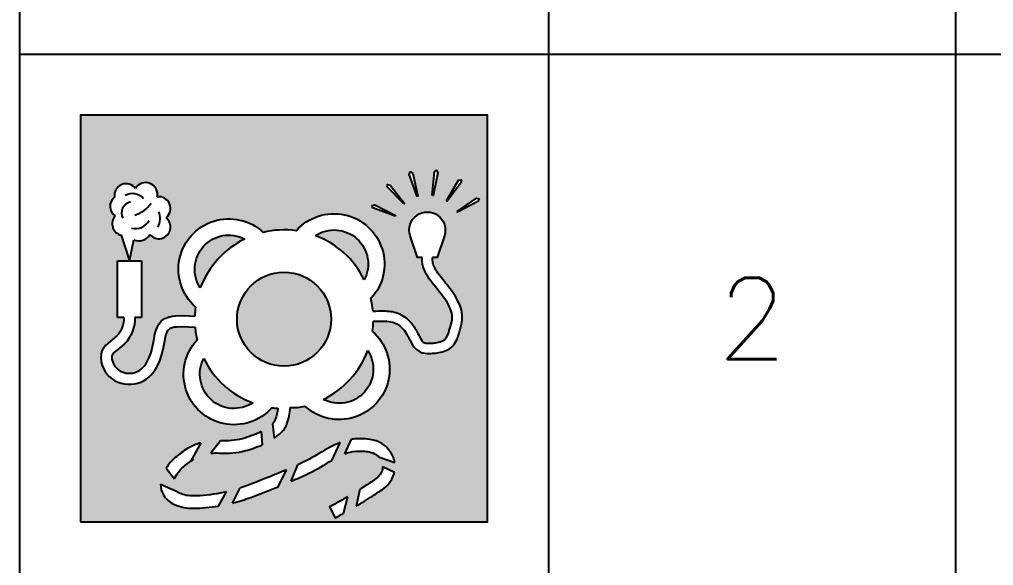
# Model space of a CAD drawing. Header units: millimetres. Extents: x 1084702 to 1166801, y 36632 to 124519.
# Drawn here: x 1132620 to 1134535, y 94582 to 95656 of the extents above; entities that cross this region are included whole.
import ezdxf
from ezdxf.enums import TextEntityAlignment as Align

# ---------------------------------------------------------------- set-up
doc = ezdxf.new("R2010")
doc.units = ezdxf.units.MM
doc.header["$LTSCALE"] = 250
doc.layers.get('0').update_dxf_attribs({"color": 255})
for name, color, linetype in [('%legend', 1, 'Continuous'), ('%symbol', 1, 'Continuous'), ('SAFECO3', 80, 'Continuous'), ('SAFECO7', 255, 'Continuous'), ('SAFETX2', 2, 'Continuous'), ('SAFETX7', 255, 'Continuous')]:
    doc.layers.add(name, color=color, linetype=linetype)
doc.styles.add('LEGEND TXT', font='romans.shx')
doc.styles.add('ROMANS', font='ROMANS.shx', dxfattribs={"height": 100})

# ---------------------------------------------------------------- blocks, each defined once
blk = doc.blocks.new('0 LEGEND')
at = {"color": 0, "linetype": 'ByBlock', "lineweight": -2}
for p, q in [((0, 0), (0, -1560)), ((1560, 0), (1560, -1560)), ((2760, 0), (2760, -1560)), ((0, -1560), (20160, -1560))]:
    blk.add_line(p, q, dxfattribs=at)
blk.add_lwpolyline([(180, -1380), (1380, -1380), (1380, -180), (180, -180)], close=True, dxfattribs=at)
at = {"layer": 'SAFETX7', "style": 'ROMANS'}
for tag, p in [('DESCRIPTION1', (2896.668000034348, -359.9999999313441)), ('COMMENT1', (13216.66800003433, -359.9999999313441)), ('DESCRIPTION2', (2898.46219999122, -719.999999862659)), ('COMMENT2', (13218.46219999122, -719.999999862659)), ('BESKRIVELSE3', (2896.668000034348, -1080.000000034343)), ('KOMMENTAR1', (13216.66800003433, -1080.000000034343)), ('BESKRIVELSE4', (2898.46219999122, -1439.999999965672)), ('KOMMENTAR2', (13218.46219999122, -1439.999999965672))]:
    blk.add_attdef(tag, p, '', height=240, dxfattribs=at)
blk.add_attdef('ANTALL', text='', height=240, dxfattribs=at).set_placement((2160, -780), align=Align.MIDDLE_CENTER)
blk = doc.blocks.new('S.4.14_SYMB')
at = {"layer": 'SAFECO3'}
h = blk.add_hatch(color=256, dxfattribs=at)
h.paths.add_polyline_path([(599.9999999999982, 1200), (-600.0000000000018, 1200), (-600.0000000000018, 0), (599.9999999999982, 0)])
h.paths.add_polyline_path([(316.3301361559916, 202.3239430895046, -0.0946075587607465), (326.233549589173, 175.3361722284026), (278.9385878728335, 191.6486208979477, 0.05321766405590142), (271.2592936106794, 198.2684262733092, 0.1057056787516804), (252.3320687833984, 206.1475854866912, 0.06682487117819809), (211.2569799461744, 208.2189946735307, 0.08033469671288579), (179.7142512156552, 200.3865577841643), (199.3264959100761, 243.6213302807009, -0.07860663462983712), (259.0007602514506, 242.0128744737158, -0.1057062732578866), (292.0107677245232, 228.2712048465473, -0.1067381103742705)], flags=16)
edge = h.paths.add_edge_path(flags=16)
edge.add_arc((26.20649224489352, 473.0358590745745), 136.1354359802691, 266.7446731304202, 284.9079062654446, ccw=False)
edge.add_arc((-148.1926921778741, 346.3368693160301), 166.9233001464295, 339.84657867084695, 356.83476692009384, ccw=False)
edge.add_arc((-54.57046230757624, 311.976983425553), 67.19505096750603, 312.66613718299044, 339.8465786693599, ccw=False)
edge.add_arc((-132.6174911606286, 396.656100924909), 182.355337756221, 304.60467179762986, 312.6661371837182, ccw=False)
edge.add_line((-29.05591442159675, 246.561234152221), (-33.75430975939707, 289.3915423388389))
edge.add_arc((-54.57080073064208, 311.9772094978398), 30.71544655988551, 312.665778695991, 339.846587957446)
edge.add_arc((-148.1920967150654, 346.3367354361581), 130.4426950154063, 339.8465879551617, 355.0338861748684)
edge.add_arc((-7.359930299235202, 542.9433597037132), 208.1830519580124, 262.11442427880957, 267.00449632462335, ccw=False)
edge.add_arc((-147.3941339190715, 435.1486618671515), 148.7029592308398, 137.0441948883072, 318.55850811038545, ccw=False)
edge.add_arc((7.275957614183426e-12, 597.7094492388023), 263.4411168000384, 185.0313498827466, 193.4397113830703, ccw=False)
edge.add_line((-262.4260415459885, 574.605450897594), (-281.1688065937636, 575.2256398294264))
edge.add_line((-281.1688065937633, 575.2256398294267), (-299.4838457421656, 576.0267354620448))
edge.add_line((-299.4838457421665, 576.0267354620446), (-316.6674633931569, 575.6775669238414))
edge.add_line((-316.6674633931561, 575.6775669238414), (-323.916169535421, 574.7539599964658))
edge.add_line((-323.9161695354214, 574.7539599964657), (-330.2379844228294, 573.1991980263555))
edge.add_line((-330.237984422829, 573.1991980263556), (-335.2940701151695, 571.0556719686281))
edge.add_line((-335.2940701151692, 571.0556719686283), (-339.1299522765125, 568.3498563797916))
edge.add_line((-339.129952276513, 568.3498563797912), (-342.2132437704875, 564.7613968976225))
edge.add_line((-342.2132437704877, 564.761396897622), (-344.9168566782189, 559.8507425363646))
edge.add_line((-344.9168566782191, 559.8507425363641), (-347.2468283212382, 553.5718205271977))
edge.add_line((-347.2468283212384, 553.5718205271987), (-349.1875912816928, 546.1946144900437))
edge.add_line((-349.1875912816922, 546.194614490043), (-352.459700465917, 528.6027299634106))
edge.add_line((-352.4597004659172, 528.6027299634115), (-355.9356986854344, 509.5145138266527))
edge.add_line((-355.9356986854345, 509.5145138266525), (-360.8609698514221, 490.4105878722482))
edge.add_line((-360.8609698514229, 490.4105878722476), (-367.4664167651531, 472.1135367467496))
edge.add_line((-367.4664167651517, 472.1135367467505), (-375.8185218361983, 455.2300583713086))
edge.add_line((-375.8185218361978, 455.2300583713077), (-383.4514034021727, 443.0392474967532))
edge.add_line((-383.451403402174, 443.0392474967521), (-395.5637477349294, 429.1980748106803))
edge.add_line((-395.5637477349301, 429.1980748106835), (-410.0197728467774, 417.9570949117411))
edge.add_line((-410.0197728467756, 417.9570949117369), (-426.7547795441184, 410.0166674888937))
edge.add_line((-426.7547795441187, 410.0166674888933), (-445.5727254866689, 405.8302358121531))
edge.add_line((-445.5727254866688, 405.8302358121582), (-465.3031251110707, 405.6883807585317))
edge.add_line((-465.3031251110715, 405.6883807585291), (-484.9214981291494, 409.8527820264135))
edge.add_line((-484.9214981291479, 409.8527820264135), (-498.5434046633902, 416.3637232252506))
edge.add_line((-498.5434046633909, 416.3637232252513), (-507.2127638258323, 421.979393828136))
edge.add_line((-507.2127638258316, 421.9793938281364), (-515.1678587294389, 428.8221925165137))
edge.add_line((-515.1678587294409, 428.8221925165126), (-522.2132570205383, 436.7227582052717))
edge.add_line((-522.2132570205376, 436.7227582052728), (-528.2428332503647, 445.4220117304795))
edge.add_line((-528.2428332503641, 445.4220117304794), (-533.1826577823681, 454.720074186757))
edge.add_line((-533.1826577823686, 454.7200741867564), (-538.9152385189036, 469.5531847019953))
edge.add_line((-538.9152385189045, 469.5531847019993), (-540.8965111153857, 489.9878559395268))
edge.add_line((-540.8965111153848, 489.9878559395256), (-536.9581639656188, 504.0840238407283))
edge.add_line((-536.958163965619, 504.0840238407254), (-532.2991277986316, 512.6894522573701))
edge.add_line((-532.2991277986312, 512.6894522573712), (-526.3213461606008, 520.0537736534757))
edge.add_line((-526.321346160601, 520.0537736534752), (-519.5786474961369, 526.490135804591))
edge.add_line((-519.5786474961369, 526.49013580459), (-505.822138544948, 537.4856640658553))
edge.add_line((-505.8221385449469, 537.4856640658545), (-492.958869355855, 548.3331626921126))
edge.add_line((-492.9588693558562, 548.3331626921135), (-487.9394396744702, 553.763508435628))
edge.add_line((-487.9394396744701, 553.7635084356298), (-483.6523623582864, 559.7297011688781))
edge.add_line((-483.6523623582871, 559.7297011688788), (-480.0664927914362, 566.1991556767325))
edge.add_line((-480.0664927914349, 566.1991556767316), (-477.1612651723416, 573.1014488260289))
edge.add_line((-477.1612651723408, 573.1014488260262), (-474.9277054408094, 580.3401939241132))
edge.add_line((-474.9277054408103, 580.3401939241157), (-473.3548225228019, 587.8081583187592))
edge.add_line((-473.3548225228024, 587.8081583187595), (-472.427098838156, 595.3905900505239))
edge.add_line((-472.4270988381559, 595.3905900505233), (-472.1236384626483, 602.9644500491852))
edge.add_line((-472.1236384626482, 602.964450049185), (-491.2569273464634, 602.964450049185))
edge.add_line((-491.2569273464633, 602.964450049185), (-491.2569273464632, 770.0714339531842))
edge.add_line((-491.2569273464633, 770.0714339531842), (-455.9154544664653, 770.0714339531842))
edge.add_line((-455.9154544664652, 770.0714339531842), (-479.9615676855906, 845.662132506924))
edge.add_arc((-471.9797211464866, 879.3336992891855), 34.60468586400005, 138.6450134546054, 256.6641878175098, ccw=False)
edge.add_arc((-478.4055140024793, 930.7512460571743), 34.60468586400002, 128.1975493897878, 235.6019460535421, ccw=False)
edge.add_arc((-465.5540144744682, 962.8871912411851), 34.604685864, 36.36717163714178, 188.2084805538072, ccw=False)
edge.add_arc((-407.7224820585016, 966.100734049196), 34.60468586400004, -12.521970082314624, 149.9938316513752, ccw=False)
edge.add_arc((-369.1681558425225, 924.3239880731853), 34.60468586399998, -52.12571557306052, 97.92768024174188, ccw=False)
edge.add_arc((-369.1681558425134, 869.6928984971855), 34.60468586399996, -140.87749394482108, 52.125715573079276, ccw=False)
edge.add_arc((-426.9996882584765, 863.2657266971946), 34.604685864, 243.5817306607355, 333.5607076487516, ccw=False)
edge.add_line((-442.3960315081622, 832.2748103137747), (-455.9154544664648, 770.0714339531816))
edge.add_line((-455.9154544664652, 770.0714339531842), (-420.5739815864599, 770.0714339531842))
edge.add_line((-420.5739815864599, 770.0714339531842), (-420.5739815864599, 602.964450049185))
edge.add_line((-420.5739815864599, 602.964450049185), (-439.6976422394747, 602.964450049185))
edge.add_line((-439.6976422394746, 602.964450049185), (-440.1060920260077, 592.770231135307))
edge.add_line((-440.1060920260079, 592.770231135306), (-441.3636277141943, 582.4921939742611))
edge.add_line((-441.3636277141941, 582.4921939742635), (-443.5296677838866, 572.20795098797))
edge.add_line((-443.5296677838869, 572.2079509879695), (-446.6753365226485, 562.0131512512744))
edge.add_line((-446.6753365226486, 562.0131512512744), (-450.8816100254797, 552.0198093898939))
edge.add_line((-450.8816100254789, 552.0198093898944), (-456.2338543586459, 542.3635459417146))
edge.add_line((-456.2338543586466, 542.3635459417128), (-462.7922065042609, 533.2364903680852))
edge.add_line((-462.7922065042603, 533.2364903680864), (-470.5326308309105, 524.8623955080553))
edge.add_line((-470.5326308309104, 524.8623955080548), (-485.2603606272747, 512.4426112070641))
edge.add_line((-485.2603606272751, 512.442611207065), (-498.2370275205916, 502.0704079054281))
edge.add_line((-498.2370275205922, 502.0704079054267), (-502.4619066532126, 498.0374748773606))
edge.add_line((-502.4619066532123, 498.0374748773611), (-505.2428107028264, 494.6115432470111))
edge.add_line((-505.2428107028263, 494.6115432470106), (-506.7327848036604, 491.8595007627145))
edge.add_line((-506.7327848036603, 491.8595007627155), (-507.5608391150761, 488.8957212478132))
edge.add_line((-507.5608391150763, 488.8957212478126), (-507.8495533533297, 484.8822104347057))
edge.add_line((-507.8495533533296, 484.8822104347055), (-507.3628868215692, 479.8627746456036))
edge.add_line((-507.3628868215692, 479.8627746456041), (-505.9676544875271, 474.1793521608763))
edge.add_line((-505.9676544875274, 474.1793521608779), (-503.6601666819641, 468.2087041742938))
edge.add_line((-503.6601666819643, 468.2087041742925), (-500.5260777811735, 462.3095160241217))
edge.add_line((-500.5260777811727, 462.309516024121), (-496.7129778703542, 456.8081140056743))
edge.add_line((-496.7129778703547, 456.8081140056747), (-492.4135358217343, 451.9868075405835))
edge.add_line((-492.4135358217336, 451.986807540583), (-487.7517854500851, 447.9768718056581))
edge.add_line((-487.7517854500857, 447.9768718056584), (-482.684008206905, 444.694164612054))
edge.add_line((-482.6840082069048, 444.694164612054), (-477.1715205863165, 442.0593291235855))
edge.add_line((-477.1715205863165, 442.0593291235855), (-471.2778610580299, 440.0785500746424))
edge.add_line((-471.2778610580299, 440.0785500746424), (-465.1013652146737, 438.7674623969215))
edge.add_line((-465.1013652146739, 438.7674623969215), (-458.7658010090182, 438.1362193476671))
edge.add_line((-458.7658010090181, 438.1362193476671), (-452.4124760734727, 438.1818976545765))
edge.add_line((-452.4124760734721, 438.1818976545765), (-446.192904286597, 438.8843682293082))
edge.add_line((-446.1929042865977, 438.8843682293082), (-440.2621483224005, 440.203784530706))
edge.add_line((-440.2621483223993, 440.2037845307059), (-434.7435616069934, 442.0883006823131))
edge.add_line((-434.7435616069943, 442.0883006823133), (-429.6276410054069, 444.5157031311097))
edge.add_line((-429.627641005407, 444.5157031311101), (-424.8016798672043, 447.5054543577581))
edge.add_line((-424.8016798672033, 447.5054543577571), (-420.2062325478188, 451.0788661735271))
edge.add_line((-420.20623254782, 451.0788661735278), (-415.8180868398078, 455.2521343634713))
edge.add_line((-415.8180868398085, 455.2521343634726), (-411.6367302224118, 460.0303075571587))
edge.add_line((-411.6367302224098, 460.0303075571574), (-407.6758032948422, 465.4031409222659))
edge.add_line((-407.6758032948437, 465.4031409222662), (-404.1403791705038, 471.0497222937265))
edge.add_line((-404.1403791705034, 471.0497222937265), (-397.3193961004821, 484.8380929119743))
edge.add_line((-397.3193961004818, 484.8380929119739), (-391.8540721077239, 499.9770099025928))
edge.add_line((-391.8540721077243, 499.9770099025918), (-387.6018764002745, 516.4702402651742))
edge.add_line((-387.6018764002747, 516.4702402651747), (-384.3245471549593, 534.4674787661734))
edge.add_line((-384.3245471549599, 534.4674787661752), (-379.7314414183481, 559.1614547883673))
edge.add_line((-379.7314414183475, 559.1614547883655), (-372.1215582971744, 579.6689415467529))
edge.add_line((-372.1215582971745, 579.6689415467554), (-361.087450883535, 592.5108825222728))
edge.add_line((-361.087450883535, 592.5108825222705), (-351.1348376235716, 599.5314152121857))
edge.add_line((-351.134837623571, 599.5314152121864), (-340.4954387832278, 604.0419852540219))
edge.add_line((-340.4954387832277, 604.0419852540217), (-329.8520502586701, 606.6595778292249))
edge.add_line((-329.8520502586707, 606.6595778292249), (-319.0509161789104, 608.0358237500623))
edge.add_line((-319.0509161789105, 608.0358237500623), (-299.1046634238899, 608.4411286199902))
edge.add_line((-299.1046634238901, 608.4411286199902), (-279.9251071218005, 607.6022192043748))
edge.add_line((-279.9251071218005, 607.6022192043747), (-263.2754299984176, 607.05128952861))
edge.add_arc((-1.01863406598568e-10, 597.7094492387805), 263.4411167999369, 172.1629916155899, 177.9678181297573, ccw=False)
edge.add_arc((-162.5607873716617, 745.1035831579065), 148.702959230845, 47.04419488828489, 228.5585081103717, ccw=False)
edge.add_arc((-5.456968210637569e-11, 597.7094492388169), 263.4411167999938, 82.16299161559567, 103.43971138305221, ccw=False)
edge.add_arc((147.3941339190969, 760.2702366104822), 148.7029592308452, -42.9558051117296, 138.5585081103963, ccw=False)
edge.add_arc((3.637978807091713e-11, 597.7094492387951), 263.4411167999542, 5.245026877093892, 13.439711383066424, ccw=False)
edge.add_spline(control_points=[(262.3380535226443, 621.791967686444), (274.1204594711671, 621.8430832646263), (286.0342717814547, 622.4746628771136), (312.4461327186636, 621.7129657878104), (327.1921504984039, 619.7555448407802), (354.3058935202189, 607.2199857439409), (366.3162273043836, 597.3579454402498), (383.4337189323032, 576.6828469330649), (389.2883494877806, 566.3652281058457), (398.2473987436442, 549.5332565188146), (401.5083396669997, 542.7455982276006), (407.3849336627591, 533.3451499084767), (409.7806801379393, 530.5958693471766), (415.5965624809523, 527.4969114747073), (419.5959624335646, 526.7273772915505), (429.1141300724757, 526.4566699309071), (434.6254528643312, 526.8987867198448), (445.335045722406, 527.9000934794167), (450.5221405598622, 528.5719858814264), (462.5474058418531, 531.1872506155923), (468.6999825242729, 533.6251319447329), (477.5777155977466, 540.9104283295746), (480.8293922000285, 546.3602557984268), (486.2468291524474, 559.9850835812686), (488.3204870127938, 567.9914353708591), (492.6168358908235, 583.4658820157638), (494.5875437495324, 590.5900800807722), (497.030255769494, 613.3674433670094), (491.2865808023471, 629.4975607821543), (472.1087147976923, 662.0981420604076), (458.9399633794583, 677.9521797658817), (433.8288744254151, 709.176130340682), (421.6963549865959, 724.8092193520861), (408.6492514870824, 753.6887481406302), (407.3855394894545, 766.0299238762091), (407.3855394894545, 779.359404662624)], knot_values=[0.001833252626567349, 0.001833252626567349, 0.001833252626567349, 0.001833252626567349, 0.2898991778546249, 0.2898991778546249, 0.6357567511265334, 0.6357567511265334, 0.9816143243984419, 0.9816143243984419, 1.274986291568746, 1.274986291568746, 1.44612559601979, 1.44612559601979, 1.571309555370625, 1.571309555370625, 1.696493514721461, 1.696493514721461, 1.821677474072296, 1.821677474072296, 1.946861433423132, 1.946861433423132, 2.138738180325207, 2.138738180325207, 2.330614927227283, 2.330614927227283, 2.522491674129358, 2.522491674129358, 2.714368421031434, 2.714368421031434, 3.178705892508669, 3.178705892508669, 3.643043363985905, 3.643043363985905, 4.10738083546314, 4.10738083546314, 4.416261075931803, 4.416261075931803, 4.416261075931803, 4.416261075931803], degree=3, periodic=0)
edge.add_line((407.3855394894545, 779.359404662624), (393.5365191662841, 779.359404662624))
edge.add_line((393.5365191662841, 779.359404662624), (372.0118828237406, 844.1285607852743))
edge.add_arc((422.3794138896956, 860.8671267102873), 53.0760565123836, -18.38311764854558, 198.3831176485456, ccw=False)
edge.add_line((472.7469449556484, 844.1285607852733), (451.2223086131049, 779.3594046626231))
edge.add_line((451.2223086131035, 779.359404662624), (437.3855394894545, 779.359404662624))
edge.add_spline(control_points=[(437.3855394894545, 779.359404662624), (437.3855394894545, 773.9265294187062), (438.2182811580187, 768.756504299352), (441.0397322369372, 752.7822083240026), (447.6439567636753, 741.4557747155486), (465.9547196429685, 716.5722293443396), (477.7142043234544, 702.9667780942109), (500.5854336688553, 672.9238915872556), (511.8442332613322, 656.4822464196332), (522.0870898015037, 629.2067998644634), (524.3945085040741, 620.3069227311353), (526.1027356806571, 601.4614677201898), (525.0881588591565, 591.2035281888675), (522.0831493776477, 577.4047280446975), (520.7050780277987, 572.4930798029236), (518.1098398156155, 563.145199721359), (516.8504606746264, 558.3757657444949), (513.3744554167406, 547.0458223177993), (511.1189581351045, 540.5398532703839), (504.4160688420652, 527.4542654402321), (499.829349154641, 520.5964331499708), (486.0550827777097, 508.8495290750725), (478.9134556277186, 505.5028348968335), (465.0669503155132, 500.7855314869666), (458.2897105872744, 499.4667286348267), (445.3905958856612, 497.6697053494427), (439.6545029311947, 497.1340612874628), (426.3826843690094, 496.405583147076), (418.8105604539214, 496.2269516527449), (406.6909440901345, 499.0795460225199), (402.9206847479345, 500.310997749184), (395.01365794923, 504.4233232391416), (391.1763774782285, 507.342930596511), (384.1322356869405, 514.2488169267599), (381.2498281856006, 518.5130485623231), (375.0472030369256, 528.5746534351347), (372.0576837031313, 534.7771349399554), (366.7760578288999, 544.885391984586), (364.091404107332, 549.7890699303825), (357.1226060076569, 561.3326792125008), (352.8049791196372, 567.2046175979194), (343.4824601428536, 576.4954774455691), (339.0139631458496, 580.0603595107241), (329.8070471450173, 585.7248485518357), (325.4609700304336, 587.6589188247308), (313.4972511318392, 591.0397049966268), (305.3077324680035, 591.9570948707405), (286.0876410987439, 592.3993968100258), (275.1251330704035, 591.8593654174947), (263.3756295279727, 591.8357969193858)], knot_values=[0.006065761490308574, 0.006065761490308574, 0.006065761490308574, 0.006065761490308574, 0.2053405365043615, 0.2053405365043615, 0.6033093616361223, 0.6033093616361223, 1.013064943853038, 1.013064943853038, 1.422820526069954, 1.422820526069954, 1.603070798868143, 1.603070798868143, 1.783321071666331, 1.783321071666331, 1.898877605203047, 1.898877605203047, 2.014434138739763, 2.014434138739763, 2.146569607128641, 2.146569607128641, 2.278705075517519, 2.278705075517519, 2.410840543906397, 2.410840543906397, 2.539295738244307, 2.539295738244307, 2.667750932582218, 2.667750932582218, 2.796206126920128, 2.796206126920128, 2.849291163679626, 2.849291163679626, 2.902376200439124, 2.902376200439124, 2.980427607606638, 2.980427607606638, 3.129010814838322, 3.129010814838322, 3.277594022070006, 3.277594022070006, 3.521473210741461, 3.521473210741461, 3.704426046643101, 3.704426046643101, 3.88737888254474, 3.88737888254474, 4.143076753009623, 4.143076753009623, 4.416261075931803, 4.416261075931803, 4.416261075931803, 4.416261075931803], degree=3, periodic=0)
edge.add_arc((-5.820766091346741e-11, 597.7094492388169), 263.4411168000463, 352.1629916156121, 358.72243414056913, ccw=False)
edge.add_arc((162.5607873716726, 450.3153153197309), 148.7029592308479, -132.9558051117129, 48.55850811039738, ccw=False)
h.paths.add_polyline_path([(325.4975657899686, 146.5981190318562, -0.184796795210541), (294.0536769476385, 98.57618924683993, -0.01417972624580055), (260.87912741947, 76.01448335034365, -0.007680400334066227), (212.5466687433127, 46.14696549912333), (223.2885475507846, 95.42619297924102, 0.00292520856067321), (241.2277445487107, 106.749049414324, 0.0141797372778109), (272.691688868179, 128.1473891766982, 0.1847968419457823), (289.8517119755397, 154.3546328003868, 0.05361578764034679), (290.7701051014865, 162.8945900124381)], flags=16)
h.paths.add_polyline_path([(115.8426095953673, 361.1049018967024, 0.1917985088281117), (246.7839356643453, 505.5199101422222, -0.7734698222529817)], flags=0)
h.paths.add_polyline_path([(165.3835639059962, 233.9338646989345), (140.761135352046, 181.2632823703025, 0.01170858819187306), (124.127139764465, 171.4627136367817, -0.03296047648619003), (55.37887864802724, 134.7974988845053, -0.004508516996605162), (21.40777337791042, 119.828699211721), (40.36889312148378, 168.0464196864195, 0.03296046931190728), (104.8779459558718, 202.4507587146254, -0.03805167677938907)], flags=16)
h.paths.add_polyline_path([(187.5063337265365, 73.70222240299336), (174.8436310019097, 24.59405361219615, -0.004747454972948663), (150.7506437272878, 11.72926697439107), (133.7661647344921, 44.01445058343234, 0.006440231071731375), (165.564022063807, 61.12839227117729, 0.006866740567566102)], flags=16)
h.paths.add_polyline_path([(-138.6411167999941, 597.7094492388132, -1), (138.641116800005, 597.7094492388132, -1)], flags=0)
h.paths.add_polyline_path([(6.999789184488691, 153.3428811321792), (-17.61626098063425, 103.522452234407, -0.006874578776687577), (-98.10413565698036, 72.06401311498121, -0.02742637759706573), (-151.4657739411214, 55.32298403643654), (-128.9867248218234, 99.85604891383264, 0.01011272687696739), (-110.9155625673247, 106.2203850025544, 0.007285479482411287), (-26.63457969687443, 139.2412126149575, 0.004509259772077883)], flags=16)
h.paths.add_polyline_path([(-64.78885050489953, 227.0870048697398, -0.0396738263750566), (-113.6989228828825, 209.9065385403919, -0.08328507398304234), (-189.7163974133109, 202.8693718550348, 0.04999177299678026), (-215.5146815416101, 202.1978537076502), (-187.0238154346171, 239.2498666604661, 0.08328493873280914), (-123.0243055572682, 245.1744791966958, 0.05123767669790501), (-67.42957405484958, 266.1564854890748)], flags=16)
h.paths.add_polyline_path([(236.6045473421091, 713.5520588341606, 0.1917985088281084), (92.18953909660013, 844.4933849031513, -0.7734698222531496)], flags=0)
h.paths.add_polyline_path([(-92.18953909659649, 350.9255135744606, -0.7734698222526729), (-236.6045473421254, 481.8668396434041, 0.191798508828089)], flags=0)
h.paths.add_polyline_path([(-169.7854743754233, 88.40425867727026), (-193.6924347810873, 46.46297790470999, -0.03655979396912488), (-266.9529213663318, 39.76549827555209, -0.1060523418080812), (-322.4495312330291, 50.62489663671295, -0.1596342195224967), (-355.719977297158, 79.87293293508628, -0.1340575055706989), (-364.1619604494063, 110.7935021937592), (-317.3334341287209, 89.99161201555398, 0.07931491629248522), (-308.0908063423594, 84.16021264123628, 0.1060522887838232), (-267.6124151095264, 76.23953654941579, 0.04276201737106993), (-188.2642833324007, 84.48565923554997, 0.009970508076616437)], flags=16)
h.paths.add_polyline_path([(-284.4861547055552, 215.9681137088191, 0.04165317858317592), (-320.7948371446328, 189.4182636347141, 0.0742385936416431), (-347.5480333941832, 158.1638129551866), (-323.043343427913, 126.8945108226035, -0.107395358036214), (-296.8879629020448, 161.8637401593296, -0.02800459779058405), (-276.1786853632711, 177.8912529956688), (-245.232827857606, 233.1987246512399, 0.06734363288578366)], flags=16)
h.paths.add_polyline_path([(327.375241353524, 901.661617388454), (261.8362193133707, 926.0356972384907), (259.3873285622667, 933.1309662819403), (267.4547189498389, 934.8876895523426), (328.264353830722, 903.6678844427079)], flags=16)
h.paths.add_polyline_path([(511.4219228389175, 913.4121644626721), (510.2884590462181, 915.2912302733312), (567.8461750867627, 954.9972562985058), (575.0629052585191, 952.9335910306108), (571.8746636875567, 945.3175566294667)], flags=16)
h.paths.add_polyline_path([(353.5168892581987, 937.9899895354465), (304.4192944861843, 987.7783954761835), (305.1984359985854, 995.2438390138122), (313.2523980628084, 993.4265444910707), (355.1705839148908, 939.4325298199983)], flags=16)
h.paths.add_polyline_path([(480.8728406096398, 946.1200939485716), (479.0514460214017, 947.3440834272915), (514.4359605735935, 1007.654905909018), (521.8486819535374, 1008.834511967521), (522.1778290107886, 1000.584631572696)], flags=16)
h.paths.add_polyline_path([(392.5623018088063, 959.8667383061256), (369.1062589156772, 1025.739898472559), (372.9674337065571, 1032.176608652779), (379.4987803895838, 1027.125829027762), (394.670702021087, 960.475242237866)], flags=16)
h.paths.add_polyline_path([(439.3630011939586, 962.8529451099603), (437.1949767894821, 963.1925016909518), (443.7757829072707, 1032.806811781309), (449.9954669550552, 1037.008649362135), (453.7803256081588, 1029.670822075379)], flags=16)
h.paths.add_polyline_path([(-115.8426095953655, 834.3139965809423, 0.1917985088280945), (-246.7839356643635, 689.8989883354625, -0.7734698222527615)], flags=0)
at = {"layer": 'SAFECO7'}
for p, q in [((-479.9615661224834, 845.662127593183), (-455.9154544664652, 770.0714339531842)), ((-455.9154544664652, 770.0714339531842), (-442.3960289384358, 832.2748221371876)), ((-491.2569273464633, 770.0714339531842), (-420.5739815864599, 770.0714339531842)), ((-491.2569273464633, 602.964450049185), (-491.2569273464633, 770.0714339531842)), ((-420.5739815864599, 770.0714339531842), (-420.5739815864599, 602.964450049185)), ((-472.1236384626482, 602.964450049185), (-491.2569273464633, 602.964450049185)), ((-420.5739815864599, 602.964450049185), (-439.6976422394746, 602.964450049185)), ((-33.75430975939707, 289.3915423388389), (-29.05591442159675, 246.561234152221)), ((-67.42957405484958, 266.1564854890748), (-64.78885050489953, 227.0870048697398)), ((-245.22847987147, 233.206495517501), (-276.1786853632675, 177.8912529956724)), ((-187.0238154346171, 239.2498666604661), (-215.5146815416101, 202.1978537076502)), ((140.761135352046, 181.2632823703025), (165.3835639059962, 233.9338646989345)), ((179.7142512156552, 200.3865577841643), (199.2871182036452, 243.534522972026)), ((278.9385878728335, 191.6486208979477), (326.233549589173, 175.3361722284026)), ((-347.5480333941832, 158.1638129551866), (-323.043343427913, 126.8945108226035)), ((-17.61626098063607, 103.522452234407), (6.999789184488691, 153.3428811321792)), ((21.40777337791042, 119.828699211721), (40.36889312148378, 168.0464196864195)), ((290.7701051014865, 162.8945900124381), (325.4975657899686, 146.5981190318562)), ((-364.1619604494063, 110.7935021937592), (-317.3334341287209, 89.99161201555398)), ((-193.6924347810873, 46.46297790470999), (-169.7854743754233, 88.40425867727026)), ((-151.4657739411214, 55.32298403643654), (-128.9867248218234, 99.85604891383264)), ((223.2885475507846, 95.42619297924102), (212.5466687433127, 46.14696549912333)), ((187.5063337265365, 73.70222240299336), (174.8436310019079, 24.59405361219251))]:
    blk.add_line(p, q, dxfattribs=at)
for points in [[(-600.0000000000018, 0), (599.9999999999982, 0), (599.9999999999982, 1200), (-600.0000000000018, 1200), (-600.0000000000018, 0)], [(437.1949767894821, 963.1925016909518), (443.7757829072707, 1032.806811781309), (449.9954669550552, 1037.008649362135), (453.7803256081588, 1029.670822075379), (439.3630011939586, 962.8529451099603)], [(392.5623018088063, 959.8667383061256), (369.1062589156772, 1025.739898472559), (372.9674337065571, 1032.176608652779), (379.4987803895838, 1027.125829027762), (394.670702021087, 960.475242237866)], [(479.0514460214017, 947.3440834272915), (514.4359605735935, 1007.654905909018), (521.8486819535374, 1008.834511967521), (522.1778290107886, 1000.584631572696), (480.8728406096398, 946.1200939485716)], [(353.5168892581987, 937.9899895354465), (304.4192944861843, 987.7783954761835), (305.1984359985854, 995.2438390138122), (313.2523980628084, 993.4265444910707), (355.1705839148908, 939.4325298199983)], [(510.2884590462181, 915.2912302733312), (567.8461750867627, 954.9972562985058), (575.0629052585191, 952.9335910306108), (571.8746636875567, 945.3175566294667), (511.4219228389175, 913.4121644626721)], [(327.375241353524, 901.661617388454), (261.8362193133707, 926.0356972384907), (259.3873285622667, 933.1309662819403), (267.4547189498389, 934.8876895523426), (328.264353830722, 903.6678844427079)]]:
    blk.add_lwpolyline(points, close=True, dxfattribs=at)
for points in [[(-260.9805695639316, 633.6310907786828, -1.013302967946072), (-61.22953055270955, 853.9362366930582, -0.7734698222528226)], [(35.92164153986778, 858.6900188027503, -1.013302967946072), (256.2267874542504, 658.9389797915355, -0.7734698222528226)], [(407.3855394894545, 779.359404662624), (393.5365191662841, 779.359404662624), (372.0118828237446, 844.1285607852624, -1.386103725155707), (472.7469449556429, 844.1285607852624), (451.2223086131035, 779.359404662624), (437.3855394894545, 779.359404662624)], [(-246.7839356643399, 689.8989883354225, -0.7734698222528921), (-115.8426095953491, 834.3139965809241)], [(-115.842609595371, 834.3139965809387, 0.1917985088280805), (-246.7839356643617, 689.8989883354661, -0.06633320487620341)], [(35.92164153984595, 858.6900188027357, 0.09310483964098976), (-61.2295305527241, 853.9362366930727, -0.06633320487620341)], [(92.18953909662196, 844.4933849031659, -0.7734698222528921), (236.6045473421091, 713.5520588341751)], [(236.6045473421091, 713.5520588341606, 0.1917985088281082), (92.18953909660013, 844.4933849031513, -0.06633320487620341)], [(-260.9805695639607, 633.6310907786974, 0.02533375143386807), (-263.2754299984172, 607.0512895286083, 0.02533375143386807)], [(262.338053522637, 621.7919676864112, 0.03577130223121495), (256.2267874542358, 658.938979791521)], [(-262.4260415459885, 574.605450897594, 0.03670486842047173), (-256.2267874542686, 536.4799186860328)], [(260.9805695639207, 561.7878076989728, 0.02862878489883974), (263.3756295279727, 591.8357969193894, 0.02862878489883974)], [(260.9805695639425, 561.7878076989582, -1.013302967946072), (61.22953055272774, 341.4826617845683, -0.7734698222528226)], [(-35.92164153985686, 336.7288796748762, -1.013302967946072), (-256.2267874542249, 536.479918686091, -0.7734698222528226)], [(115.8426095953673, 361.1049018967024, 0.1917985088281068), (246.7839356643435, 505.5199101422186, -0.06633320487620341)], [(246.7839356643581, 505.519910142204, -0.7734698222528921), (115.8426095953673, 361.1049018967024)], [(-92.18953909659649, 350.9255135744606, -0.7734698222528921), (-236.6045473420982, 481.8668396434514)], [(-236.60454734212, 481.8668396433932, 0.191798508828068), (-92.18953909661104, 350.9255135744606, -0.06633320487620341)], [(-35.92164153979866, 336.7288796748762, 0.02134020305303098), (-18.23907444894758, 335.0447609948169, -0.06633320487620341)], [(-18.23907444894758, 335.0447609948169, -0.06636469314859592), (-25.7360315487258, 301.394452596287, -0.1191559999999956), (-33.75430975939707, 289.3915423388389)], [(-29.05591442159675, 246.561234152221, 0.03518887311760732), (-9.030907294649296, 262.5672292892559, 0.119156000000016), (8.510339648242734, 288.8255839184712, 0.0742615673021353), (18.4759586688142, 337.1200934849912)], [(18.47595857870147, 337.1200918554096, 0.07941839761156856), (61.22953055277139, 341.4826617845683, -0.06633320487620341)], [(-67.42957405484958, 266.1564854890748, -0.05123899999998989), (-123.0257892552345, 245.1740868936613, -0.08328295009247424), (-187.0238154346171, 239.2498666604661)], [(-245.22847987147, 233.206495517501, 0.01123304573255069), (-252.339917777239, 230.9812443403789, 0.05565801603090632), (-284.4874483454423, 215.9673239109979, 0.0416519999999945), (-320.7950206591941, 189.418104413402, 0.0742381552233597), (-347.5480333941832, 158.1638129551866)], [(165.3835639059962, 233.9338646989345, 0.03805200000000447), (104.8774538147027, 202.4504530053382, -0.03296020811568311), (40.36889312148378, 168.0464196864195)], [(326.233549589173, 175.3361722284026, 0.09460755876074657), (316.3301361559916, 202.3239430895046, 0.1067381103742705), (292.0107677245232, 228.2712048465473, 0.1057051043769458), (259.0011489726512, 242.0128021949495, 0.06682498496962408), (208.2304593090721, 244.5732320174284, 0.01628260184176067), (199.2871182036452, 243.534522972026, 0.01628260184176067)], [(-215.5146815416101, 202.1978537076502, -0.04999176500972584), (-189.7164015251856, 202.869372159359, 0.0832829640377907), (-113.7007966750989, 209.9060430950631, 0.03967530969970703), (-64.78885050489953, 227.0870048697398, 0.03967530969970703)], [(179.7142512156552, 200.3865577841643, -0.08033472393933383), (211.2569909230715, 208.2189955874201, -0.06682518555727741), (252.3322698365064, 206.1475481031666, -0.1057046243672354), (271.2592936106794, 198.2684262733092, -0.05321766405590142), (278.9385878728335, 191.6486208979477)], [(-323.043343427913, 126.8945108226035, -0.107394898923569), (-296.8881039093121, 161.8636178184097, -0.04165200000000285), (-265.4781521997957, 184.8315396741673)], [(21.40777337791042, 119.828699211721, 0.004508516635664939), (55.37887593930463, 134.7974976616679, 0.03296047657521712), (124.1271374186963, 171.4627121796366, -0.01170858986661066), (140.761135352046, 181.2632823703025)], [(6.999789184488691, 153.3428811321792, -0.004508519485416531), (-26.62903728121637, 139.243477807453, -0.007285961494445033), (-110.915563823839, 106.2203845312615, -0.01011272616862496), (-128.9867248218234, 99.85604891383264, -0.01011272616862496)], [(212.5466687433127, 46.14696549912333, 0.007680671621279161), (260.8808182128978, 76.01556443011214, 0.01417901808932192), (294.0536795704884, 98.57619114156114, 0.1847967847936643), (325.4975657899686, 146.5981190318562)], [(290.7701051014865, 162.8945900124381, -0.05361578764034678), (289.8517119755397, 154.3546328003868, -0.1847967514362864), (272.6917013050606, 128.1473981610034, -0.01417902145520617), (241.2293758287469, 106.7500924437627, -0.002925475551828632), (223.2885475507846, 95.42619297924102)], [(-364.1619604494063, 110.7935021937592, 0.1340564123611986), (-355.7201101203045, 79.87315805099206, 0.1596360000000303), (-322.4493173121391, 50.62480504327687, 0.1060518793659879), (-266.9529352420668, 39.76549802465888, 0.03655980086602024), (-193.6924347810873, 46.46297790470999)], [(-169.7854743754233, 88.40425867727026, -0.009970508076616376), (-188.2642833324007, 84.48565923554997, -0.04276202564615088), (-267.612430544732, 76.2395362703246, -0.1060519131789366), (-308.0906862446445, 84.1601612194936, -0.07931586445482654), (-317.3334341287209, 89.99161201555398, -0.07931586445482654)], [(-151.4657739411214, 55.32298403643654, 0.02742637548696152), (-98.1041396856981, 72.06401160388486, 0.006874579118978733), (-17.61626098063607, 103.522452234407)], [(187.5063337265365, 73.70222240299336, -0.006866754635621989), (165.5639767605444, 61.12836713064462, -0.006440221831339055), (133.7661647344921, 44.01445058343234), (150.7506437272878, 11.72926697439107, 0.004747454972947016), (174.8436310019006, 24.59405361219251)]]:
    blk.add_lwpolyline(points, format="xyb", dxfattribs=at)
for points in [[(-439.6976422394746, 602.964450049185), (-440.1060920260079, 592.770231135306), (-441.3636277141941, 582.4921939742635), (-443.5296677838869, 572.2079509879695), (-446.6753365226486, 562.0131512512744), (-450.8816100254789, 552.0198093898944), (-456.2338543586466, 542.3635459417128), (-462.7922065042603, 533.2364903680864), (-470.5326308309104, 524.8623955080548), (-485.2603606272769, 512.442611207065), (-498.2370275205922, 502.0704079054267), (-502.4619066532123, 498.0374748773611), (-505.2428107028263, 494.6115432470106), (-506.7327848036603, 491.8595007627155), (-507.5608391150763, 488.8957212478126), (-507.8495533533296, 484.8822104347055), (-507.3628868215692, 479.8627746456041), (-505.9676544875274, 474.1793521608779), (-503.6601666819643, 468.2087041742925), (-500.5260777811727, 462.309516024121), (-496.7129778703547, 456.8081140056747), (-492.4135358217336, 451.986807540583), (-487.7517854500857, 447.9768718056584), (-482.6840082069048, 444.694164612054), (-477.1715205863165, 442.0593291235855), (-471.2778610580299, 440.0785500746424), (-465.1013652146739, 438.7674623969215), (-458.7658010090181, 438.1362193476671), (-452.4124760734721, 438.1818976545765), (-446.1929042865977, 438.8843682293082), (-440.2621483224011, 440.2037845307059), (-434.7435616069943, 442.0883006823133), (-429.627641005407, 444.5157031311101), (-424.8016798672052, 447.5054543577571), (-420.20623254782, 451.0788661735278), (-415.8180868398067, 455.2521343634726), (-411.6367302224116, 460.0303075571574), (-407.6758032948437, 465.4031409222662), (-404.1403791705034, 471.0497222937265), (-397.3193961004818, 484.8380929119739), (-391.8540721077243, 499.9770099025918), (-387.6018764002747, 516.4702402651747), (-384.3245471549617, 534.4674787661643), (-380.8238832692823, 553.2881450020068), (-378.176103028034, 563.3528570656781), (-374.4575699155121, 573.3737427154847), (-368.9763298634807, 583.3294857471919), (-361.087450883535, 592.5108825222705), (-351.134837623571, 599.5314152121864), (-340.4954387832277, 604.0419852540217), (-329.8520502586707, 606.6595778292249), (-319.0509161789105, 608.0358237500623), (-299.1046634238901, 608.4411286199902), (-279.9251071217968, 607.6022192043747), (-263.0308334791061, 607.0431959493726)], [(-472.1236384626482, 602.964450049185), (-472.4270988381559, 595.3905900505197), (-473.3548225228024, 587.8081583187595), (-474.9277054408103, 580.3401939241157), (-477.1612651723426, 573.1014488260262), (-480.0664927914349, 566.1991556767316), (-483.6523623582852, 559.7297011688788), (-487.9394396744701, 553.7635084356298), (-492.9588693558562, 548.3331626921135), (-505.8221385449524, 537.4856640658545), (-519.5786474961369, 526.49013580459), (-526.321346160601, 520.0537736534752), (-532.2991277986312, 512.6894522573712), (-536.958163965619, 504.0840238407254), (-539.643341488716, 494.4732120532572), (-540.3623283186989, 484.4783415746642), (-539.386028758965, 474.4088738154387), (-536.9380891049095, 464.4372906377394), (-533.1826577823686, 454.7200741867564), (-528.2428332503641, 445.4220117304794), (-522.2132570205376, 436.7227582052728), (-515.1678587294391, 428.8221925165126), (-507.2127638258335, 421.9793938281364), (-498.5434046633909, 416.3637232252513), (-489.3636804560756, 411.9760375231708), (-479.830892650587, 408.7721968071564), (-470.0863548263605, 406.7037191799463), (-460.2596954243654, 405.7246413514367), (-450.4724841138614, 405.7950081666932), (-440.841601207745, 406.8827698458044), (-431.4822964913055, 408.9649359789619), (-422.5241934826499, 412.0239963286585), (-414.1032356536107, 416.0195731265412), (-406.2734048725051, 420.8702641105338), (-399.0455178117791, 426.4906564751582), (-392.4137433484448, 432.7976880215865), (-386.3618207737254, 439.7134182170121), (-380.8669865940119, 447.1669332543534), (-375.8185218361996, 455.2300583713077), (-367.4664167651517, 472.1135367467505), (-360.860969851421, 490.4105878722476), (-355.9356986854345, 509.5145138266525), (-352.4597004659172, 528.6027299634152), (-349.1875912816922, 546.194614490043), (-347.2468283212384, 553.5718205271987), (-344.9168566782191, 559.8507425363641), (-342.2132437704877, 564.761396897622), (-339.129952276513, 568.3498563797912), (-335.2940701151692, 571.0556719686283), (-330.237984422829, 573.1991980263556), (-323.9161695354214, 574.7539599964657), (-316.6674633931561, 575.6775669238414), (-299.4838457421665, 576.0267354620446), (-281.1688065937651, 575.2256398294267), (-262.4260415459885, 574.605450897594)]]:
    blk.add_lwpolyline(points, dxfattribs=at)
blk.add_circle((5.456968210637569e-12, 597.7094492388132), 138.6411167999999, dxfattribs=at)
for centre, radius, start, end in [((-465.5540144744682, 962.8871912411851), 34.60468586399999, 36.36720600035241, 188.2085550001301), ((-407.7224820585052, 966.1007340491924), 34.60468586399999, 347.478022000003, 149.9939009993033), ((-478.4055140024811, 930.7512460571743), 34.60468586399999, 128.197632999863, 235.6018480004555), ((-447.3288563624828, 924.8033434811805), 43.70313074399998, 40.60369199939699, 119.3758780001102), ((-369.1681558425207, 924.3239880731853), 34.60468586399999, 307.8742310001327, 97.92774000035881), ((-445.4235004904858, 910.8610130651796), 33.54393319199998, 102.5330350001302, 207.4431869998963), ((-465.1124938425073, 990.008089465191), 88.64136439199997, 286.5579089999535, 325.96222299933), ((-471.9797211464847, 879.3336992891855), 34.60468586399999, 138.6449700001025, 256.6643010000133), ((-369.1681558425207, 869.6928984971892), 34.60468586399999, 219.1225079998519, 52.12576899986733), ((-413.2612691864724, 895.2221506091882), 48.19693687199997, 328.015730999804, 23.81489099987081), ((-437.7676895864952, 909.6759830651863), 44.75888474399998, 254.8176540001693, 332.4506940004185), ((-426.9996882584765, 863.2657266971946), 34.60468586399999, 243.5816649996245, 333.5607420001508)]:
    blk.add_arc(centre, radius, start, end, dxfattribs=at)
for points, knots in [([(262.1131196731712, 621.7910627161909), (273.9688239509978, 621.8350049168803), (285.9578909349493, 622.4768656400556), (312.4461327186636, 621.7129657878104), (327.1921504984039, 619.7555448407802), (354.3058935202189, 607.2199857439409), (366.3162273043836, 597.3579454402498), (383.4337189323032, 576.6828469330649), (389.2883494877806, 566.3652281058457), (398.2473987436442, 549.5332565188146), (401.5083396669997, 542.7455982276006), (407.3849336627591, 533.3451499084767), (409.7806801379393, 530.5958693471766), (415.5965624809523, 527.4969114747073), (419.5959624335646, 526.7273772915505), (429.1141300724757, 526.4566699309071), (434.6254528643312, 526.8987867198448), (445.335045722406, 527.9000934794167), (450.5221405598622, 528.5719858814264), (462.5474058418531, 531.1872506155923), (468.6999825242729, 533.6251319447329), (477.5777155977466, 540.9104283295746), (480.8293922000285, 546.3602557984268), (486.2468291524474, 559.9850835812686), (488.3204870127938, 567.9914353708591), (492.6168358908235, 583.4658820157638), (494.5875437495324, 590.5900800807722), (497.030255769494, 613.3674433670094), (491.2865808023471, 629.4975607821543), (472.1087147976923, 662.0981420604076), (458.9399633794583, 677.9521797658817), (433.8288744254151, 709.176130340682), (421.6963549865959, 724.8092193520861), (408.6492514870824, 753.6887481406302), (407.3855394894545, 766.0299238762091), (407.3855394894545, 779.359404662624)], [0, 0, 0, 0, 0.2898991778546249, 0.2898991778546249, 0.6357567511265334, 0.6357567511265334, 0.9816143243984419, 0.9816143243984419, 1.274986291568746, 1.274986291568746, 1.44612559601979, 1.44612559601979, 1.571309555370625, 1.571309555370625, 1.696493514721461, 1.696493514721461, 1.821677474072296, 1.821677474072296, 1.946861433423132, 1.946861433423132, 2.138738180325207, 2.138738180325207, 2.330614927227283, 2.330614927227283, 2.522491674129358, 2.522491674129358, 2.714368421031434, 2.714368421031434, 3.178705892508669, 3.178705892508669, 3.643043363985905, 3.643043363985905, 4.10738083546314, 4.10738083546314, 4.416261075931803, 4.416261075931803, 4.416261075931803, 4.416261075931803]), ([(262.5918133063151, 591.8350049168803), (274.6378017433581, 591.8350049168803), (285.8672054487524, 592.4044695806806), (305.3077324680035, 591.9570948707405), (313.4972511318392, 591.0397049966268), (325.4609700304336, 587.6589188247308), (329.8070471450173, 585.7248485518357), (339.0139631458496, 580.0603595107241), (343.4824601428536, 576.4954774455691), (352.8049791196372, 567.2046175979194), (357.1226060076569, 561.3326792125008), (364.091404107332, 549.7890699303825), (366.7760578288999, 544.885391984586), (372.0576837031313, 534.7771349399554), (375.0472030369256, 528.5746534351347), (381.2498281856006, 518.5130485623231), (384.1322356869405, 514.2488169267599), (391.1763774782285, 507.342930596511), (395.01365794923, 504.4233232391416), (402.9206847479345, 500.310997749184), (406.6909440901345, 499.0795460225199), (418.8105604539214, 496.2269516527449), (426.3826843690094, 496.405583147076), (439.6545029311947, 497.1340612874628), (445.3905958856612, 497.6697053494427), (458.2897105872744, 499.4667286348267), (465.0669503155132, 500.7855314869666), (478.9134556277186, 505.5028348968335), (486.0550827777097, 508.8495290750725), (499.829349154641, 520.5964331499708), (504.4160688420652, 527.4542654402321), (511.1189581351045, 540.5398532703839), (513.3744554167406, 547.0458223177993), (516.8504606746264, 558.3757657444949), (518.1098398156155, 563.145199721359), (520.7050780277987, 572.4930798029236), (522.0831493776477, 577.4047280446975), (525.0881588591565, 591.2035281888675), (526.1027356806571, 601.4614677201898), (524.3945085040741, 620.3069227311353), (522.0870898015037, 629.2067998644634), (511.8442332613322, 656.4822464196332), (500.5854336688553, 672.9238915872556), (477.7142043234544, 702.9667780942109), (465.9547196429685, 716.5722293443396), (447.6439567636753, 741.4557747155486), (441.0397322369372, 752.7822083240026), (438.2182811580187, 768.756504299352), (437.3855394894545, 773.9265294187062), (437.3855394894545, 779.359404662624)], [0, 0, 0, 0, 0.279250084412488, 0.279250084412488, 0.5349479548773713, 0.5349479548773713, 0.7179007907790107, 0.7179007907790107, 0.9008536266806502, 0.9008536266806502, 1.144732815352105, 1.144732815352105, 1.293316022583789, 1.293316022583789, 1.441899229815473, 1.441899229815473, 1.519950636982987, 1.519950636982987, 1.573035673742485, 1.573035673742485, 1.626120710501983, 1.626120710501983, 1.754575904839893, 1.754575904839893, 1.883031099177804, 1.883031099177804, 2.011486293515715, 2.011486293515715, 2.143621761904592, 2.143621761904592, 2.27575723029347, 2.27575723029347, 2.407892698682348, 2.407892698682348, 2.523449232219064, 2.523449232219064, 2.63900576575578, 2.63900576575578, 2.819256038553969, 2.819256038553969, 2.999506311352158, 2.999506311352158, 3.409261893569073, 3.409261893569073, 3.819017475785989, 3.819017475785989, 4.21698630091775, 4.21698630091775, 4.416261075931803, 4.416261075931803, 4.416261075931803, 4.416261075931803])]:
    blk.add_open_spline(points, degree=3, knots=knots, dxfattribs=at)

msp = doc.modelspace()

# ---------------------------------------------------------------- block references
at = {"layer": '%legend', "lineweight": -3, "xscale": 0.6666666666666666, "yscale": 0.6666666666666666, "zscale": 0.6666666666666666}
msp.add_blockref('0 LEGEND', (1132620.448824722, 96627.70104412481), dxfattribs=at)
at = {"layer": '%legend', "lineweight": -3}
ref = msp.add_blockref('0 LEGEND', (1132620.448824722, 95587.70104412481), dxfattribs=dict(at, xscale=0.6666666666666666, yscale=0.6666666666666666, zscale=0.6666666666666666))
ref.add_attrib('ANTALL', '2', dxfattribs={"layer": 'SAFETX2', "lineweight": -2, "height": 160, "style": 'LEGEND TXT'}).set_placement((1134060.448824722, 95067.70104412481), align=Align.MIDDLE_CENTER)
at = {"layer": '%symbol', "xscale": 0.6666666666666666, "yscale": 0.6666666666666666, "zscale": 0.6666666666666666}
msp.add_blockref('S.4.14_SYMB', (1133140.448824722, 94667.70104412475), dxfattribs=at)

doc.saveas('drawing.dxf')
